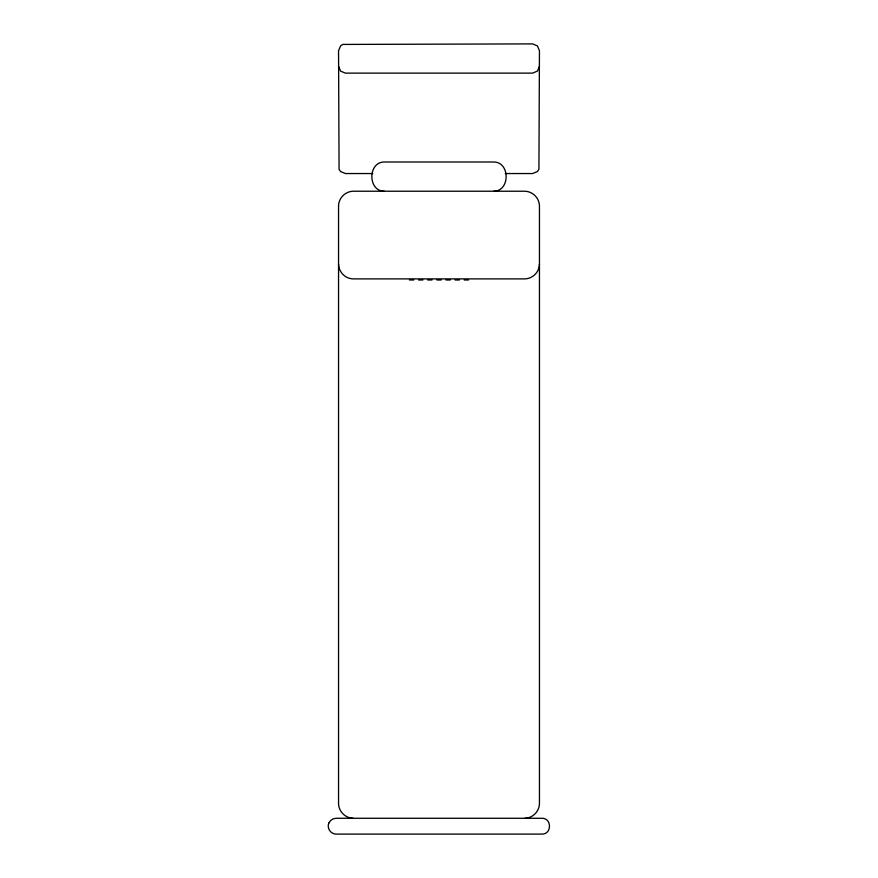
<?xml version="1.0" encoding="UTF-8"?>
<svg xmlns="http://www.w3.org/2000/svg" width="878" height="878" viewBox="0 0 878 878"><rect width="100%" height="100%" fill="white"/><g stroke="black" fill="none" stroke-linecap="round" stroke-linejoin="round"><path stroke-width="1.32" d="M539.454 66.256L537.435 71.107L532.584 73.126L345.416 73.126L340.565 71.107L338.546 66.256M539.454 264.278C539.29 272.125 532.683 278.732 524.835 278.886L353.165 278.886C345.317 278.732 338.71 272.125 338.546 264.278M493.787 191.228C510.25 191.141 510.25 162.09 493.787 162.002L384.213 162.002C367.75 162.09 367.75 191.141 384.213 191.228M524.835 818.274C532.683 818.12 539.29 811.502 539.454 803.666L539.454 205.836C539.29 197.989 532.683 191.382 524.835 191.228L353.165 191.228C345.317 191.382 338.71 197.989 338.546 205.836L338.546 803.666C338.71 811.502 345.317 818.12 353.165 818.274M372.733 173.548L345.416 173.548L340.565 171.528L339.073 169.3L338.546 50.759L340.565 45.908L342.782 44.427L532.584 43.9L537.435 45.908L539.454 50.759L538.927 169.3L537.435 171.528L532.584 173.548L505.267 173.548M409.422 279.983L413.79 279.983M418.554 279.983L422.922 279.983M427.685 279.983L432.053 279.983M436.816 279.983L441.184 279.983M445.947 279.983L450.315 279.983M455.078 279.983L459.446 279.983M464.21 279.983L468.578 279.983M328.8 823.158C326.715 828.163 330.688 834.111 336.12 834.1L541.88 834.1C551.999 834.352 551.999 818.022 541.88 818.274L336.12 818.274L333.091 818.878L330.523 820.59L328.8 823.158"/></g></svg>
